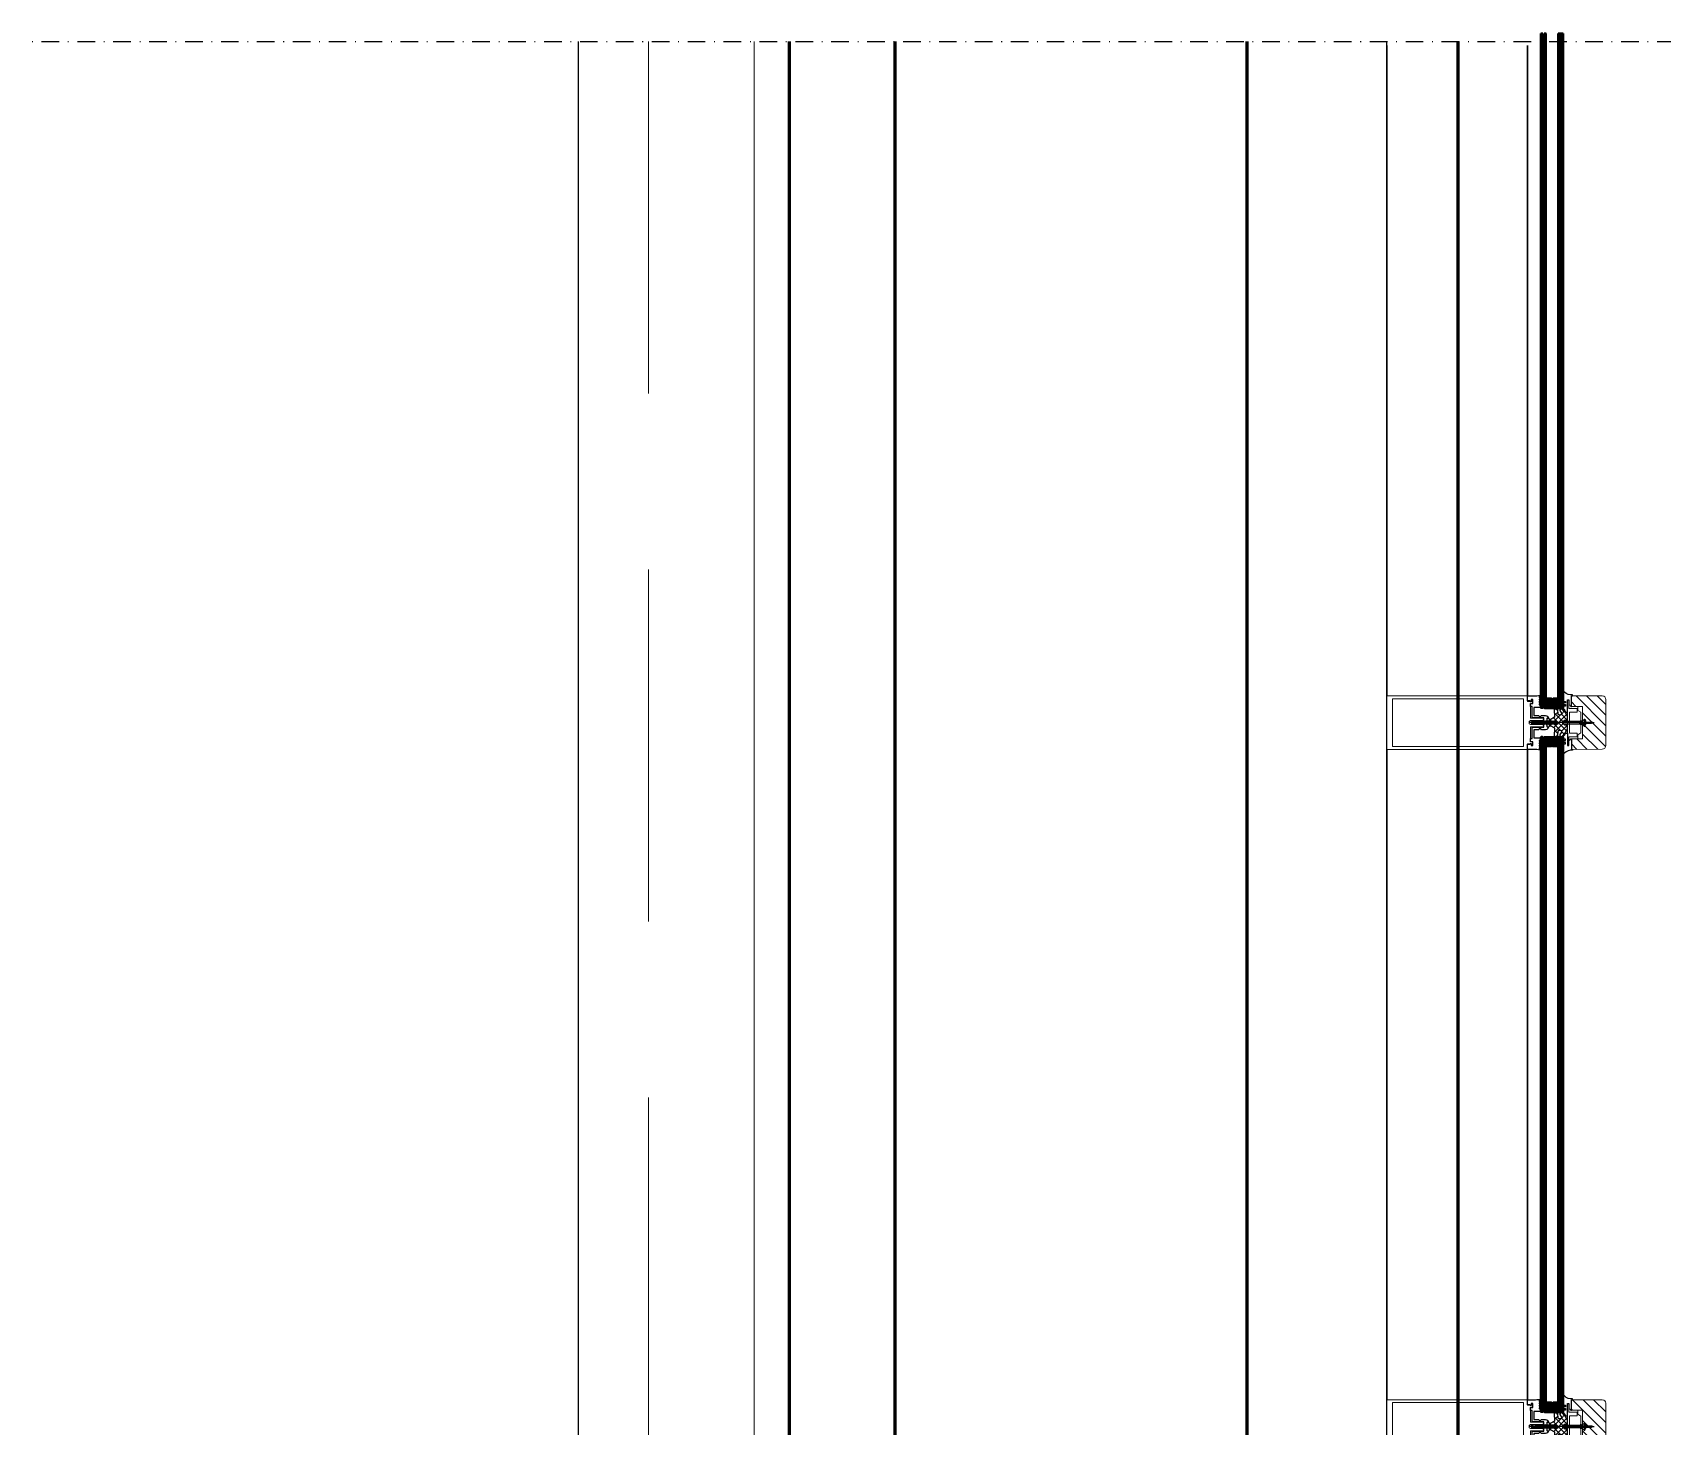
# Model space of a CAD drawing. Header units: centimetres. Extents: x -20963 to 233486, y -95276 to 159172.
# Drawn here: x 106815.7 to 107047.2, y 32933.2 to 33131.2 of the extents above; entities that cross this region are included whole.
import ezdxf

# ---------------------------------------------------------------- set-up
doc = ezdxf.new("R2010")
doc.units = ezdxf.units.CM
doc.header["$LTSCALE"] = 10
doc.header["$MEASUREMENT"] = 0
for name, pattern in [('006 plans$0$Dash2', [3, 1.5, -1.5]), ('006 plans$0$HIDDEN', [0.375, 0.25, -0.125]), ('DASHDOT2', [0.5, 0.25, -0.125, 0, -0.125])]:
    doc.linetypes.add(name, pattern=pattern)
for name, color, linetype in [('006 plans$0$$0$A-ELV-20', 11, 'Continuous'), ('006 plans$0$Fastener', 80, 'Continuous'), ('A-MA-DEMISE LINE', 10, 'DASHDOT2'), ('LP-DIMENSION_INT_100', 51, 'Continuous')]:
    doc.layers.add(name, color=color, linetype=linetype)
for name, color, linetype, lineweight in [('006 plans$0$A-DOOR', 5, 'Continuous', 13), ('006 plans$0$A-FLOR-OVHD', 1, '006 plans$0$Dash2', 13), ('006 plans$0$A-LIN-30', 2, 'Continuous', 30), ('006 plans$0$aluminium', 9, 'Continuous', 9), ('006 plans$0$EPDM Gasket', 77, 'Continuous', 25), ('006 plans$0$Glazing', 3, 'Continuous', 25), ('006 plans$0$Hatch', 89, 'Continuous', 13), ('006 plans$0$timber', 252, 'Continuous', 13), ('006 Slab Edge$0$A-SLB-EDG', 171, 'Continuous', 60), ('006 Slab Edge$0$UPSTAND', 4, 'Continuous', 60)]:
    doc.layers.add(name, color=color, linetype=linetype, lineweight=lineweight)

# ---------------------------------------------------------------- blocks, each defined once
blk = doc.blocks.new('006 plans$0$SPF2_MULLION')
at = {"layer": '006 plans$0$Hatch'}
h = blk.add_hatch(dxfattribs=at)
h.set_pattern_fill('JIS_WOOD', color=256, scale=15, style=0)
h.set_pattern_definition([(45, (-3416.731, -1551.975), (-7.5, 7.5), [])])
edge = h.paths.add_edge_path()
edge.add_line((-37.8, 11.1), (-37.8, 55.1))
edge.add_arc((-32.8, 55.1), 5, 90, 180, ccw=False)
edge.add_line((-32.8, 60.1), (32.8, 60.1))
edge.add_arc((32.3, 54.2), 5.88, 8.3766, 84.9448, ccw=False)
edge.add_line((38.1, 55.1), (38.2, 11.1))
edge.add_line((38.2, 11.1), (23.2, 11.1))
edge.add_line((23.2, 11.1), (23.2, 27))
edge.add_line((23.2, 27), (-22.9, 27))
edge.add_line((-22.9, 27), (-22.9, 11.1))
edge.add_line((-22.9, 11.1), (-37.8, 11.1))
h = blk.add_hatch(dxfattribs=at)
h.set_pattern_fill('ANSI37', color=87, scale=1.796366, angle=180, style=0)
h.set_pattern_definition([(225, (5964.251, 1707.88), (4.0329576, -4.0329576), []), (315, (5964.251, 1707.88), (4.0329576, 4.0329576), [])])
h.paths.add_polyline_path([(17.2, -5.2), (17.7, -5.3), (18.1, -5.4), (18.6, -5.3), (19, -5.2), (19.4, -4.9), (19.7, -4.5), (19.9, -4.1), (19.9, -3.6), (19.9, -1.5), (19.9, -1.1), (19.7, -0.6), (19.4, -0.3), (19, 0), (9.6, 5.5), (9.3, 5.6), (9, 5.7), (8.7, 5.7), (5.5, 5.7), (5.1, 5.7), (4.6, 5.5), (4.3, 5.2), (4, 4.8), (3.8, 4.4), (3.7, 3.9), (3.7, 2.2), (3.7, 2), (3.6, 1.8), (3.5, 1.6), (2.5, 0.6), (2.2, 0.4), (1.9, 0.2), (1.6, 0.1), (1.2, 0.1), (-0.9, 0.1), (-1.4, 0.1), (-1.8, 0.3), (-2.2, 0.6), (-3.2, 1.6), (-3.3, 1.8), (-3.4, 2), (-3.4, 2.2), (-3.4, 3.9), (-3.5, 4.3), (-3.6, 4.7), (-3.8, 5.1), (-4.1, 5.3), (-4.5, 5.6), (-4.8, 5.7), (-5.2, 5.7), (-8.4, 5.7), (-8.7, 5.7), (-9, 5.6), (-9.3, 5.5), (-18.7, 0), (-19.1, -0.3), (-19.4, -0.6), (-19.5, -1.1), (-19.6, -1.5), (-19.6, -3.6), (-19.5, -4.1), (-19.4, -4.5), (-19.1, -4.9), (-18.7, -5.2), (-18.3, -5.3), (-17.8, -5.4), (-17.3, -5.3), (-16.9, -5.2), (-13.3, -3.1), (-12.9, -2.9), (-12.5, -2.9), (-12.1, -2.9), (-11.7, -3), (-11.3, -3.2), (-11, -3.5), (-10.8, -3.8), (-10.7, -4.2), (-10.6, -4.6), (-10.6, -5.8), (-10.7, -6.3), (-10.8, -6.7), (-11.1, -7), (-11.4, -7.3), (-11.8, -7.5), (-12.3, -7.6), (-18, -8.1), (-18.4, -8.2), (-18.8, -8.4), (-19.1, -8.7), (-19.4, -9.1), (-19.5, -9.5), (-19.6, -9.9), (-19.6, -11.7), (-19.6, -12.1), (-19.4, -12.5), (-19.2, -12.9), (-18.9, -13.2), (-18.5, -13.4), (-18.1, -13.5), (-17.7, -13.5), (-8.7, -12.7), (-8.3, -12.7), (-7.9, -12.8), (-7.6, -13), (-7.2, -13.3), (-7, -13.6), (-4.4, -18.2), (-4.3, -18.4), (-4.2, -18.6), (-4.2, -19.5), (-4.3, -19.8), (-4.4, -20), (-4.5, -20.1), (-4.7, -20.3), (-4.9, -20.4), (-5.9, -20.7), (-6.1, -20.8), (-6.2, -20.9), (-6.4, -21.1), (-6.5, -21.3), (-6.5, -21.6), (-6.5, -22), (-6.4, -22.5), (-6.3, -22.9), (-6, -23.3), (-5.6, -23.6), (-5.2, -23.7), (-4.7, -23.8), (5, -23.8), (5.4, -23.8), (5.8, -23.6), (6.1, -23.4), (6.4, -23.1), (6.6, -22.8), (6.8, -22.4), (6.8, -22), (6.8, -21.6), (6.8, -21.3), (6.7, -21.1), (6.6, -20.9), (6.4, -20.8), (6.2, -20.7), (5.2, -20.4), (5, -20.3), (4.8, -20.1), (4.7, -20), (4.6, -19.8), (4.6, -19.5), (4.6, -18.6), (4.6, -18.4), (4.7, -18.2), (7.3, -13.6), (7.6, -13.3), (7.9, -13), (8.2, -12.8), (8.6, -12.7), (9, -12.7), (18, -13.5), (18.4, -13.5), (18.8, -13.4), (19.2, -13.2), (19.5, -12.9), (19.7, -12.5), (19.9, -12.1), (19.9, -11.7), (19.9, -9.9), (19.9, -9.5), (19.7, -9.1), (19.4, -8.7), (19.1, -8.4), (18.7, -8.2), (18.3, -8.1), (12.6, -7.6), (12.1, -7.5), (11.7, -7.3), (11.4, -7), (11.1, -6.7), (11, -6.3), (10.9, -5.8), (10.9, -4.6), (11, -4.2), (11.2, -3.7), (11.5, -3.4), (11.8, -3.1), (12.3, -2.9), (12.7, -2.8), (13.2, -2.9), (13.6, -3.1)])
at = {"layer": '006 plans$0$aluminium'}
for points in [[(23.2, 27), (23.2, 20.4), (17.5, 20.4), (14.9, 24.8), (-14.6, 24.8), (-17.2, 20.4), (-22.9, 20.4), (-22.9, 27), (23.2, 27)], [(15.2, 8.7), (-14.8, 8.7), (-14.8, 19.6), (-20.1, 19.6), (-20.1, 7.7), (-32, 7.7), (-32, 5.7), (32.3, 5.7), (32.3, 7.7), (20.4, 7.7), (20.4, 19.6), (15.2, 19.6), (15.2, 8.7)]]:
    blk.add_lwpolyline(points, dxfattribs=at)
blk.add_lwpolyline([(-30, -51.1), (-37.8, -51.1), (-37.8, -251.1), (38.2, -251.1), (38.2, -51.1), (30.3, -51.1), (30.3, -47.4), (29.8, -47.4), (29.8, -46.1), (32.3, -46.1), (32.3, -43.9), (28.4, -43.9, 0.292757), (27.5, -45.6), (27.5, -47), (6.3, -47), (6.3, -27.8), (2.9, -29.2), (2.9, -46.7), (1.9, -48.7), (-1.5, -48.7), (-2.6, -46.7), (-2.6, -29.2), (-6, -27.8), (-6, -47), (-27.2, -47), (-27.2, -45.6, 0.292757), (-28, -43.9), (-32, -43.9), (-32, -46.1), (-29.5, -46.1), (-29.5, -47.4), (-30, -47.4)], format="xyb", close=True, dxfattribs=at)
blk.add_lwpolyline([(-33.8, -243.1), (34.2, -243.1), (34.2, -57.1), (-33.8, -57.1)], close=True, dxfattribs=at)
at = {"layer": '006 plans$0$EPDM Gasket'}
for points in [[(-19.3, 0, -0.140493), (-14.8, 2.6), (-14.8, 5.7), (-32.4, 5.7), (-32.4, 7.7), (-25.1, 7.7, -0.399728), (-22.9, 10.2), (-22.9, 11.1), (-37.8, 11.1), (-37.8, 12.8), (-39.1, 12.8, -0.229751), (-43.2, 1.5), (-43.2, 0), (-30, 0), (-30, 2.9), (-27.9, 2.9), (-27.9, 0), (-25.4, 0), (-25.4, 2.9), (-23.3, 2.9), (-23.3, 0), (-19.3, 0)], [(19.6, 0, 0.140493), (15.1, 2.6), (15.1, 5.7), (32.7, 5.7), (32.7, 7.7), (25.4, 7.7, 0.399728), (23.2, 10.2), (23.2, 11.1), (38.2, 11.1), (38.2, 12.8), (39.4, 12.8, 0.229751), (43.5, 1.5), (43.5, 0), (30.3, 0), (30.3, 2.9), (28.2, 2.9), (28.2, 0), (25.7, 0), (25.7, 2.9), (23.6, 2.9), (23.6, 0), (19.6, 0)], [(6.8, -27.8), (-6.5, -27.8), (-6.5, -44.7), (-22.6, -44.7), (-22.6, -46.8), (-27, -46.8), (-27, -43.6), (-32.5, -43.6), (-32.5, -46.1), (-29.5, -46.1), (-29.5, -47.4), (-30.6, -47.4), (-30.6, -51.1), (-37.8, -51.1), (-37.8, -42, 0.063303), (-38.9, -33.6), (-38.9, -32.9), (-37.8, -32.9), (-37.1, -34.2, 0.827861), (-35.5, -34.1), (-35.5, -32.9), (-34.3, -32.9), (-33.3, -34.5, 0.567419), (-32, -34.3), (-32, -32.9), (-30.9, -32.9), (-30.1, -34.2, 0.827861), (-28.6, -34.1), (-28.6, -32.9), (-27.3, -32.9), (-26.4, -34.5, 0.567419), (-25, -34.3), (-25, -33), (-21.3, -33), (-21.3, -42.3), (-9.9, -42.3), (-9.9, -35.3, 0.663714), (-9.9, -31.3), (-9.9, -25.6, -0.178684), (-8.4, -22.3), (-6.5, -22.3, -0.102284), (-5.2, -23.8), (0.2, -23.8), (5.5, -23.8, -0.102284), (6.8, -22.3), (8.7, -22.3, -0.178684), (10.2, -25.6), (10.2, -31.3, 0.663714), (10.2, -35.3), (10.2, -42.3), (21.7, -42.3), (21.7, -33), (25.4, -33), (25.4, -34.3, 0.567419), (26.7, -34.5), (27.7, -32.9), (28.9, -32.9), (28.9, -34.1, 0.827861), (30.4, -34.2), (31.2, -32.9), (32.3, -32.9), (32.3, -34.3, 0.567419), (33.6, -34.5), (34.6, -32.9), (35.8, -32.9), (35.8, -34.1, 0.827861), (37.4, -34.2), (38.2, -32.9), (39.2, -32.9), (39.2, -33.6, 0.063303), (38.2, -42), (38.2, -51.1), (30.9, -51.1), (30.9, -47.4), (29.8, -47.4), (29.8, -46.1), (32.8, -46.1), (32.8, -43.6), (27.3, -43.6), (27.3, -46.8), (22.9, -46.8), (22.9, -44.7), (6.8, -44.7), (6.8, -27.8)]]:
    blk.add_lwpolyline(points, format="xyb", dxfattribs=at)
blk.add_lwpolyline([(17.2, -5.2), (17.7, -5.3), (18.1, -5.4), (18.6, -5.3), (19, -5.2), (19.4, -4.9), (19.7, -4.5), (19.9, -4.1), (19.9, -3.6), (19.9, -1.5), (19.9, -1.1), (19.7, -0.6), (19.4, -0.3), (19, 0), (9.6, 5.5), (9.3, 5.6), (9, 5.7), (8.7, 5.7), (5.5, 5.7), (5.1, 5.7), (4.6, 5.5), (4.3, 5.2), (4, 4.8), (3.8, 4.4), (3.7, 3.9), (3.7, 2.2), (3.7, 2), (3.6, 1.8), (3.5, 1.6), (2.5, 0.6), (2.2, 0.4), (1.9, 0.2), (1.6, 0.1), (1.2, 0.1), (-0.9, 0.1), (-1.4, 0.1), (-1.8, 0.3), (-2.2, 0.6), (-3.2, 1.6), (-3.3, 1.8), (-3.4, 2), (-3.4, 2.2), (-3.4, 3.9), (-3.5, 4.3), (-3.6, 4.7), (-3.8, 5.1), (-4.1, 5.3), (-4.5, 5.6), (-4.8, 5.7), (-5.2, 5.7), (-8.4, 5.7), (-8.7, 5.7), (-9, 5.6), (-9.3, 5.5), (-18.7, 0), (-19.1, -0.3), (-19.4, -0.6), (-19.5, -1.1), (-19.6, -1.5), (-19.6, -3.6), (-19.5, -4.1), (-19.4, -4.5), (-19.1, -4.9), (-18.7, -5.2), (-18.3, -5.3), (-17.8, -5.4), (-17.3, -5.3), (-16.9, -5.2), (-13.3, -3.1), (-12.9, -2.9), (-12.5, -2.9), (-12.1, -2.9), (-11.7, -3), (-11.3, -3.2), (-11, -3.5), (-10.8, -3.8), (-10.7, -4.2), (-10.6, -4.6), (-10.6, -5.8), (-10.7, -6.3), (-10.8, -6.7), (-11.1, -7), (-11.4, -7.3), (-11.8, -7.5), (-12.3, -7.6), (-18, -8.1), (-18.4, -8.2), (-18.8, -8.4), (-19.1, -8.7), (-19.4, -9.1), (-19.5, -9.5), (-19.6, -9.9), (-19.6, -11.7), (-19.6, -12.1), (-19.4, -12.5), (-19.2, -12.9), (-18.9, -13.2), (-18.5, -13.4), (-18.1, -13.5), (-17.7, -13.5), (-8.7, -12.7), (-8.3, -12.7), (-7.9, -12.8), (-7.6, -13), (-7.2, -13.3), (-7, -13.6), (-4.4, -18.2), (-4.3, -18.4), (-4.2, -18.6), (-4.2, -19.5), (-4.3, -19.8), (-4.4, -20), (-4.5, -20.1), (-4.7, -20.3), (-4.9, -20.4), (-5.9, -20.7), (-6.1, -20.8), (-6.2, -20.9), (-6.4, -21.1), (-6.5, -21.3), (-6.5, -21.6), (-6.5, -22), (-6.4, -22.5), (-6.3, -22.9), (-6, -23.3), (-5.6, -23.6), (-5.2, -23.7), (-4.7, -23.8), (5, -23.8), (5.4, -23.8), (5.8, -23.6), (6.1, -23.4), (6.4, -23.1), (6.6, -22.8), (6.8, -22.4), (6.8, -22), (6.8, -21.6), (6.8, -21.3), (6.7, -21.1), (6.6, -20.9), (6.4, -20.8), (6.2, -20.7), (5.2, -20.4), (5, -20.3), (4.8, -20.1), (4.7, -20), (4.6, -19.8), (4.6, -19.5), (4.6, -18.6), (4.6, -18.4), (4.7, -18.2), (7.3, -13.6), (7.6, -13.3), (7.9, -13), (8.2, -12.8), (8.6, -12.7), (9, -12.7), (18, -13.5), (18.4, -13.5), (18.8, -13.4), (19.2, -13.2), (19.5, -12.9), (19.7, -12.5), (19.9, -12.1), (19.9, -11.7), (19.9, -9.9), (19.9, -9.5), (19.7, -9.1), (19.4, -8.7), (19.1, -8.4), (18.7, -8.2), (18.3, -8.1), (12.6, -7.6), (12.1, -7.5), (11.7, -7.3), (11.4, -7), (11.1, -6.7), (11, -6.3), (10.9, -5.8), (10.9, -4.6), (11, -4.2), (11.2, -3.7), (11.5, -3.4), (11.8, -3.1), (12.3, -2.9), (12.7, -2.8), (13.2, -2.9), (13.6, -3.1)], close=True, dxfattribs=at)
at = {"layer": '006 plans$0$Fastener'}
for p, q in [((-3, 24.7), (-3, 24.7)), ((-2.9, 24.8), (3.2, 24.8)), ((-2.8, 24.6), (-2.9, 24.6)), ((-2.1, 23.9), (-2.8, 24.6)), ((-2.6, 24.6), (3, 24.6)), ((-1.9, 24.5), (-1.9, 24.1)), ((-1.4, 24.6), (-1.8, 24.6)), ((-1.8, 24), (2.1, 24)), ((2.1, 23.9), (-1.8, 23.9)), ((2, 23.7), (-1.7, 23.7)), ((-1.4, 24.8), (-1.4, 24.6)), ((-1.3, 24.8), (-1.4, 24.8)), ((1.7, 24.6), (-1.4, 24.6)), ((1.6, 24.8), (-1.3, 24.8)), ((-0.9, 39.7), (1.2, 40.1)), ((-0.9, 38.9), (1.2, 39.3)), ((-0.9, 38.2), (1.2, 38.5)), ((-0.9, 37.4), (1.2, 37.8)), ((-0.9, 36.6), (1.2, 37)), ((-0.9, 35.8), (1.2, 36.2)), ((-0.9, 35.1), (1.2, 35.5)), ((-0.9, 34.3), (1.2, 34.7)), ((-0.9, 33.5), (1.2, 33.9)), ((-0.9, 32.8), (1.2, 33.1)), ((-0.9, 32), (1.2, 32.4)), ((-0.9, 31.2), (1.2, 31.6)), ((-0.9, 30.5), (1.2, 30.8)), ((-0.9, 29.7), (1.2, 30.1)), ((-0.9, 28.9), (1.2, 29.3)), ((-0.9, 28.1), (1.2, 28.5)), ((-0.9, 27.4), (1.2, 27.8)), ((-0.9, 26.6), (1.2, 27)), ((-0.9, 25.8), (1.2, 26.2)), ((-0.7, 40.5), (1, 40.8)), ((-0.6, 39.5), (0.2, 42)), ((-0.6, 38.8), (-0.6, 39.5)), ((-0.6, 38), (-0.6, 38.8)), ((-0.6, 37.2), (-0.6, 38)), ((-0.6, 36.5), (-0.6, 37.2)), ((-0.6, 35.7), (-0.6, 36.5)), ((-0.6, 34.9), (-0.6, 35.7)), ((-0.6, 34.1), (-0.6, 34.9)), ((-0.6, 33.4), (-0.6, 34.1)), ((-0.6, 32.6), (-0.6, 33.4)), ((-0.6, 31.8), (-0.6, 32.6)), ((-0.6, 31.1), (-0.6, 31.8)), ((-0.6, 30.3), (-0.6, 31.1)), ((-0.6, 29.5), (-0.6, 30.3)), ((-0.6, 28.8), (-0.6, 29.5)), ((-0.6, 28), (-0.6, 28.8)), ((-0.6, 27.2), (-0.6, 28)), ((-0.6, 26.4), (-0.6, 27.2)), ((-0.6, 25.7), (-0.6, 26.4)), ((-0.6, 25.1), (-0.6, 25.7)), ((0, 25.4), (1.2, 25.4)), ((1, 39.9), (0.2, 42)), ((1, 39.1), (1, 39.9)), ((1, 38.4), (1, 39.1)), ((1, 37.6), (1, 38.4)), ((1, 36.8), (1, 37.6)), ((1, 36.1), (1, 36.8)), ((1, 35.3), (1, 36.1)), ((1, 34.5), (1, 35.3)), ((1, 33.8), (1, 34.5)), ((1, 33), (1, 33.8)), ((1, 32.2), (1, 33)), ((1, 31.4), (1, 32.2)), ((1, 30.7), (1, 31.4)), ((1, 29.9), (1, 30.7)), ((1, 29.1), (1, 29.9)), ((1, 28.4), (1, 29.1)), ((1, 27.6), (1, 28.4)), ((1, 26.8), (1, 27.6)), ((1, 26.1), (1, 26.8)), ((1, 25.3), (1, 26.1)), ((1, 25.1), (1, 25.3)), ((1.7, 24.8), (1.6, 24.8)), ((1.7, 24.6), (1.7, 24.8)), ((2.1, 24.6), (1.7, 24.6)), ((2.2, 24.1), (2.2, 24.5)), ((3.1, 24.6), (2.4, 23.9)), ((3.2, 24.6), (3.1, 24.6)), ((3.4, 24.7), (3.4, 24.7))]:
    blk.add_line(p, q, dxfattribs=at)
at = {"layer": '006 plans$0$Fastener', "color": 2}
blk.add_line((0.2, 22.4), (0.2, 43.4), dxfattribs=at)
at = {"layer": '006 plans$0$Fastener'}
for points in [[(2.2, 24.9), (2.2, -0.9), (-1.9, -0.9), (-1.9, 24.9, -0.199799), (-2.5, 26.9), (-4.8, 29.7), (-4.8, 30.1, -0.053028), (-2.7, 31)], [(-1.9, 24.9), (2.2, 24.9, 0.199799), (2.8, 26.9), (5.2, 29.7), (5.2, 30.1, 0.053028), (3, 31)]]:
    blk.add_lwpolyline(points, format="xyb", dxfattribs=at)
for points in [[(-4.8, 29.9), (5.2, 29.9)], [(-2.7, 31), (3, 31)], [(-2.5, 26.9), (2.8, 26.9)], [(2.1, -8.9), (2.1, -10.2), (2.1, -10.2), (2.1, -10.2), (2, -10.3), (1.9, -10.3), (1.6, -10.4), (1, -10.5), (-0.9, -10.8), (-1.4, -10.9), (-1.7, -10.9), (-2.3, -11.2), (-2.5, -11.2), (-2.5, -11.3), (-2.3, -11.4), (-1.8, -11.6)], [(-1.8, -13.3), (-2.3, -13.1), (-2.5, -13.1), (-2.5, -13), (-1.7, -12.7), (-1.5, -12.6), (-1.1, -12.6), (-0.2, -12.4), (0.9, -12.2), (1.4, -12.2), (1.8, -12.1), (2, -12), (2.1, -12), (2.1, -11.9), (2.1, -11.9), (2.1, -10.7)], [(2.1, -12.5), (2.1, -13.7), (2.1, -13.7), (2.1, -13.8), (2, -13.8), (1.8, -13.8), (1.5, -13.9), (1, -14), (-0.9, -14.3), (-1.4, -14.4), (-1.7, -14.4), (-2.4, -14.8), (-2.5, -14.8), (-2.3, -14.9), (-1.8, -15.1)], [(-1.8, -16.9), (-2.3, -16.7), (-2.5, -16.6), (-2.4, -16.5), (-1.6, -16.2), (-1.4, -16.1), (-0.8, -16), (1, -15.8), (1.4, -15.7), (1.8, -15.6), (1.9, -15.6), (2.1, -15.5), (2.1, -15.5), (2.1, -15.5), (2.1, -15.4), (2.1, -14.2)], [(2.1, -16), (2.1, -17.2), (2.1, -17.2), (2.1, -17.3), (2, -17.3), (1.9, -17.3), (1.8, -17.4), (1.4, -17.4), (0.9, -17.5), (-0.8, -17.8), (-1.3, -17.9), (-1.6, -18), (-1.8, -18), (-2.4, -18.3), (-2.5, -18.3), (-2.4, -18.4), (-1.8, -18.6)], [(-1.8, -20.4), (-2.4, -20.2), (-2.5, -20.1), (-2.4, -20), (-1.7, -19.8), (-1.6, -19.7), (-1.3, -19.6), (-0.9, -19.5), (0.8, -19.3), (1.3, -19.2), (1.8, -19.1), (2, -19.1), (2.1, -19), (2.1, -19), (2.1, -19)], [(2.1, -20.7), (2.1, -20.7), (2.1, -20.8), (2, -20.8), (1.8, -20.9), (1.4, -21), (0.9, -21.1), (-0.9, -21.3), (-1.4, -21.4), (-1.7, -21.5), (-1.8, -21.5), (-2.4, -21.8), (-2.5, -21.8), (-2.4, -21.9), (-1.8, -22.1)], [(2.1, -21.3), (2.1, -22.5), (2.1, -22.5), (2.1, -22.5), (2, -22.6), (1.8, -22.6), (1.4, -22.7), (0.9, -22.8), (-0.9, -23.1), (-1.4, -23.2), (-1.7, -23.2), (-1.8, -23.3), (-2.4, -23.5), (-2.5, -23.6), (-2.4, -23.7), (-1.8, -23.9)], [(-1.8, -25.7), (-2.4, -25.4), (-2.5, -25.4), (-2.4, -25.3), (-1.8, -25), (-1.6, -25), (-1.3, -24.9), (-0.9, -24.8), (0.8, -24.6), (1.3, -24.5), (1.8, -24.4), (2, -24.4), (2.1, -24.3), (2.1, -24.3), (2.1, -24.2), (2.1, -23)], [(-1.8, -11), (-1.8, -9.8), (-1.8, -9.7), (-1.8, -9.7), (-1.7, -9.7), (-1.4, -9.6), (-1, -9.5), (1.1, -9.2), (1.6, -9.1), (1.9, -9), (2, -9), (2.6, -8.7), (2.8, -8.7), (2.7, -8.6), (2.1, -8.4)], [(-1.8, -12.7), (-1.8, -11.5), (-1.8, -11.5), (-1.8, -11.4), (-1.7, -11.4), (-1.4, -11.3), (-0.8, -11.2), (0.8, -11), (1.4, -10.9), (1.8, -10.8), (2, -10.8), (2.8, -10.4), (2.8, -10.4), (2.6, -10.3), (2.1, -10.1)], [(-1.8, -14.5), (-1.8, -13.3), (-1.8, -13.2), (-1.8, -13.2), (-1.7, -13.2), (-1.5, -13.1), (-1, -13), (0.9, -12.7), (1.5, -12.6), (1.8, -12.6), (2, -12.5), (2.6, -12.3), (2.8, -12.2), (2.8, -12.1), (2.6, -12), (2.1, -11.9)], [(-1.8, -16.3), (-1.8, -15), (-1.8, -15), (-1.8, -15), (-1.6, -14.9), (-1.4, -14.8), (-0.8, -14.8), (0.9, -14.5), (1.4, -14.4), (1.7, -14.3), (1.9, -14.3), (2, -14.3), (2.6, -14), (2.8, -13.9), (2.8, -13.9), (2.1, -13.6)], [(2.1, -15.4), (2.8, -15.6), (2.8, -15.7), (2.6, -15.8), (2, -16), (1.9, -16.1), (1.6, -16.1), (1.1, -16.2), (-0.9, -16.5), (-1.4, -16.6), (-1.6, -16.7), (-1.8, -16.7), (-1.8, -16.8), (-1.8, -16.8), (-1.8, -18)], [(-1.8, -19.8), (-1.8, -18.6), (-1.8, -18.5), (-1.8, -18.5), (-1.7, -18.5), (-1.4, -18.4), (-1.1, -18.3), (0, -18.1), (1.1, -18), (1.6, -17.9), (1.8, -17.8), (2, -17.8), (2, -17.8), (2, -17.8), (2.7, -17.5), (2.8, -17.5), (2.7, -17.4), (2.1, -17.1)], [(2.1, -18.9), (2.7, -19.1), (2.8, -19.2), (2.7, -19.3), (2.1, -19.5), (2, -19.6), (1.8, -19.6), (1.5, -19.7), (0.9, -19.8), (-0.9, -20), (-1.5, -20.1), (-1.7, -20.2), (-1.8, -20.3), (-1.8, -20.3), (-1.8, -20.3), (-1.8, -21.6)], [(2.1, -20.7), (2.7, -20.9), (2.8, -21), (2.7, -21), (2.1, -21.3), (2, -21.3), (1.8, -21.4), (1.4, -21.4), (0.8, -21.6), (0, -21.7), (-1, -21.8), (-1.5, -21.9), (-1.7, -22), (-1.8, -22), (-1.8, -22.1), (-1.8, -22.1), (-1.8, -23.3)], [(2.1, -22.4), (2.7, -22.6), (2.8, -22.7), (2.7, -22.8), (2.1, -23), (2, -23.1), (1.7, -23.1), (1.4, -23.2), (0.9, -23.3), (-0.2, -23.5), (-1.1, -23.6), (-1.5, -23.7), (-1.7, -23.7), (-1.8, -23.8), (-1.8, -23.8), (-1.8, -23.8), (-1.8, -25.1)], [(2.1, -19), (2.1, -17.7)], [(2.1, -20.7), (2.1, -19.5)], [(-1.8, -27.4), (-2.4, -27.2), (-2.5, -27.1), (-2.4, -27), (-1.7, -26.8), (-1.6, -26.7), (-1.1, -26.6), (-0.6, -26.5), (1, -26.3), (1.6, -26.2), (1.9, -26.1), (2, -26.1), (2.1, -26.1), (2.1, -26), (2.1, -26), (2.1, -24.8)], [(2.1, -26.5), (2.1, -27.8), (2.1, -27.8), (2.1, -27.8), (2, -27.9), (1.9, -27.9), (1.5, -28), (1.1, -28.1), (-0.5, -28.3), (-1.3, -28.4), (-1.6, -28.5), (-1.7, -28.6), (-2.3, -28.8), (-2.5, -28.9), (-2.4, -28.9), (-1.8, -29.2)], [(2.1, -28.3), (2.1, -29.5), (2.1, -29.5), (2.1, -29.6), (2, -29.6), (1.8, -29.7), (1.6, -29.7), (1, -29.8), (-0.3, -30), (-1.1, -30.2), (-1.5, -30.2), (-1.7, -30.3), (-2.3, -30.5), (-2.5, -30.6), (-2.4, -30.7), (-1.8, -30.9)], [(2.1, -30.1), (2.1, -31.3), (2.1, -31.3), (2.1, -31.4), (2, -31.4), (1.8, -31.4), (1.4, -31.5), (0.8, -31.6), (-0.2, -31.8), (-1.1, -31.9), (-1.5, -32), (-1.7, -32.1), (-2.3, -32.3), (-2.5, -32.4), (-2.5, -32.4), (-1.8, -32.7)], [(-1.8, -34.5), (-2.3, -34.3), (-2.5, -34.2), (-2.5, -34.1), (-2.3, -34.1), (-1.7, -33.8), (-1.5, -33.7), (-1, -33.6), (0.9, -33.4), (1.5, -33.3), (1.8, -33.2), (2, -33.1), (2.1, -33.1), (2.1, -33.1), (2.1, -33), (2.1, -31.8)], [(2.1, -33.6), (2.1, -34.8), (2.1, -34.8), (2.1, -34.9), (2, -34.9), (1.9, -34.9), (1.6, -35), (1, -35.1), (-0.9, -35.4), (-1.4, -35.5), (-1.6, -35.5), (-1.8, -35.6), (-2.4, -35.9), (-2.5, -35.9), (-2.5, -35.9), (-2.5, -35.9), (-2.4, -36), (-1.8, -36.2)], [(-2.1, -39.7), (2.4, -39.7)], [(-2.1, -39.7), (-2.1, -44.9), (0.2, -46.2), (2.4, -44.9), (2.4, -39.7)], [(2.1, -36.6), (2.5, -36.7), (2.6, -36.8), (2.6, -36.8), (2.6, -36.8), (2.4, -36.9), (2, -37.1), (1.8, -37.1), (1.5, -37.2), (0.9, -37.3), (-0.8, -37.5), (-1.4, -37.6), (-1.6, -37.6), (-1.8, -37.7), (-1.8, -37.7), (-1.8, -37.8), (-1.9, -37.8), (-2, -37.7), (-2, -37.7), (-2, -37.6), (-1.6, -37.4), (-1.2, -37.3), (-0.6, -37.2), (0.8, -37), (1.4, -36.9), (1.8, -36.8), (2, -36.8), (2.1, -36.7), (2.1, -36.7), (2.1, -36.6), (2.1, -35.3)], [(-1.9, -39.7), (-1.9, -37.8)], [(-1.9, -38.3), (2.2, -38.3)], [(-1.9, -45), (-0.5, -44.5)], [(-1.8, -26.8), (-1.8, -25.6), (-1.8, -25.6), (-1.8, -25.5), (-1.7, -25.5), (-1.5, -25.4), (-1, -25.3), (0, -25.2), (0.8, -25.1), (1.4, -25), (1.8, -24.9), (2, -24.8), (2.1, -24.8), (2.7, -24.5), (2.8, -24.5), (2.7, -24.4), (2.1, -24.2)], [(-1.8, -28.6), (-1.8, -27.4), (-1.8, -27.3), (-1.8, -27.3), (-1.7, -27.3), (-1.4, -27.2), (-0.8, -27.1), (1, -26.8), (1.4, -26.7), (1.8, -26.7), (2, -26.6), (2.1, -26.6), (2.7, -26.3), (2.8, -26.2), (2.7, -26.2), (2.1, -25.9)], [(-1.8, -30.3), (-1.8, -29.1), (-1.8, -29.1), (-1.8, -29), (-1.7, -29), (-1.6, -29), (-1.3, -28.9), (-0.5, -28.8), (0.8, -28.6), (1.5, -28.5), (1.8, -28.4), (2, -28.3), (2.1, -28.3), (2.7, -28.1), (2.8, -28), (2.7, -27.9), (2.1, -27.7)], [(-1.8, -32.1), (-1.8, -30.9), (-1.8, -30.9), (-1.8, -30.8), (-1.7, -30.8), (-1.5, -30.7), (-1.1, -30.6), (-0.3, -30.5), (1.1, -30.3), (1.5, -30.2), (1.8, -30.2), (1.9, -30.1), (2.7, -29.8), (2.8, -29.7), (2.6, -29.7), (2.1, -29.5)], [(2.1, -31.2), (2.6, -31.4), (2.8, -31.5), (2.8, -31.6), (2, -31.9), (1.8, -31.9), (1.4, -32), (0.9, -32.1), (-0.9, -32.4), (-1.3, -32.4), (-1.6, -32.5), (-1.7, -32.6), (-1.8, -32.6), (-1.8, -32.6), (-1.8, -33.9)], [(2.1, -33), (2.6, -33.2), (2.8, -33.2), (2.8, -33.3), (2, -33.6), (1.8, -33.7), (1.4, -33.8), (0.9, -33.9), (-0.2, -34), (-1.1, -34.2), (-1.5, -34.2), (-1.7, -34.3), (-1.8, -34.3), (-1.8, -34.4), (-1.8, -34.4), (-1.8, -35.6)], [(-1.8, -36.1), (-1.6, -36), (-1.4, -36), (-0.9, -35.9), (1.1, -35.6), (1.6, -35.5), (1.9, -35.4), (2, -35.4), (2.6, -35.1), (2.8, -35.1), (2.8, -35), (2.6, -34.9), (2.1, -34.7)], [(-1.8, -35), (2.8, -35)], [(-1.8, -36.1), (-1.8, -36.1), (-1.8, -36.2), (-1.8, -37.5)], [(0.7, -39.7), (0.4, -40.7), (0.1, -41.9), (-0.2, -43.2), (-0.5, -44.5)], [(-0.5, -44.5), (0, -45.6), (0.2, -46.2), (1.9, -39.7)], [(2.2, -39.7), (2.2, -37)]]:
    blk.add_lwpolyline(points, dxfattribs=at)
at = {"layer": '006 plans$0$Fastener', "color": 2}
blk.add_lwpolyline([(0.2, 34.3), (0.2, -49.5)], dxfattribs=at)
at = {"layer": '006 plans$0$Fastener'}
for centre, radius, start, end in [((-2.9, 24.7), 0.11, 90, 180), ((-2.9, 24.7), 0.11, 180, 270), ((-1.7, 24.3), 0.55, 225, 270), ((-1.8, 24.5), 0.11, 90, 180), ((-1.8, 24.1), 0.11, 180, 270), ((-0.9, 25.1), 0.275, 270, 0), ((1.2, 25.1), 0.275, 180, 270), ((2, 24.3), 0.55, 270, 315), ((2.1, 24.5), 0.11, 0, 90), ((2.1, 24.1), 0.11, 270, 0), ((3.2, 24.7), 0.11, 0, 90), ((3.2, 24.7), 0.11, 270, 0)]:
    blk.add_arc(centre, radius, start, end, dxfattribs=at)
at = {"layer": '006 plans$0$timber'}
blk.add_lwpolyline([(-37.8, 11.1), (-37.8, 55.1, -0.414214), (-32.8, 60.1), (32.8, 60.1, -0.347103), (38.1, 55.1), (38.2, 11.1), (23.2, 11.1), (23.2, 27), (-22.9, 27), (-22.9, 11.1)], format="xyb", close=True, dxfattribs=at)
blk = doc.blocks.new('gfgf')
at = {"layer": '006 plans$0$$0$A-ELV-20'}
blk.add_lwpolyline([(404997.4, 258617.1), (404997.4, 255650.2), (406146.3, 255650.2), (406146.3, 258617.1)], dxfattribs=at)
at = {"layer": '006 plans$0$A-DOOR'}
blk.add_line((405247.4, 258617.1), (405247.4, 246500), dxfattribs=at)
at = {"layer": '006 plans$0$A-FLOR-OVHD', "linetype": '006 plans$0$HIDDEN', "ltscale": 200}
for points in [[(405097.4, 258617.1), (405097.4, 255650.2)], [(405297.4, 258617.1), (405297.4, 255650.2)], [(405447.4, 258617.1), (405447.4, 255650.2)]]:
    blk.add_lwpolyline(points, dxfattribs=at)
at = {"layer": '006 plans$0$A-LIN-30', "color": 30}
for p, q in [((406146.3, 258611.7), (406146.3, 257688)), ((406346.3, 258611.7), (406346.3, 257688)), ((406146.3, 257611.7), (406146.3, 256688)), ((406346.3, 257611.7), (406346.3, 256688))]:
    blk.add_line(p, q, dxfattribs=at)
at = {"layer": '006 plans$0$Glazing', "linetype": 'Continuous'}
for p, q in [((406364.5, 257670.8), (406364.5, 258628.9)), ((406368.5, 257670.8), (406368.5, 258628.9)), ((406369.3, 257670.8), (406369.3, 258628.9)), ((406373.3, 257670.8), (406373.3, 258628.9)), ((406389.3, 257670.8), (406389.3, 258628.9)), ((406397.3, 258628.9), (406397.3, 257670.8)), ((406370.3, 257669.8), (406369.3, 257670.8)), ((406370.3, 257669.8), (406396.3, 257669.8)), ((406373.3, 257670.8), (406372.3, 257669.8)), ((406390.3, 257669.8), (406389.3, 257670.8)), ((406396.3, 257669.8), (406397.3, 257670.8)), ((406364.5, 256670.8), (406364.5, 257628.9)), ((406368.5, 256670.8), (406368.5, 257628.9)), ((406370.3, 257629.9), (406369.3, 257628.9)), ((406369.3, 256670.8), (406369.3, 257628.9)), ((406370.3, 257629.9), (406396.3, 257629.9)), ((406373.3, 257628.9), (406372.3, 257629.9)), ((406373.3, 256670.8), (406373.3, 257628.9)), ((406390.3, 257629.9), (406389.3, 257628.9)), ((406389.3, 256670.8), (406389.3, 257628.9)), ((406396.3, 257629.9), (406397.3, 257628.9)), ((406397.3, 257628.9), (406397.3, 256670.8)), ((406370.3, 256669.8), (406369.3, 256670.8)), ((406370.3, 256669.8), (406396.3, 256669.8)), ((406373.3, 256670.8), (406372.3, 256669.8)), ((406390.3, 256669.8), (406389.3, 256670.8)), ((406396.3, 256669.8), (406397.3, 256670.8))]:
    blk.add_line(p, q, dxfattribs=at)
at = {"layer": '006 plans$0$Glazing'}
for p, q in [((406365.5, 257669.8), (406364.5, 257670.8)), ((406367.5, 257669.8), (406365.5, 257669.8)), ((406367.5, 257669.8), (406368.5, 257670.8)), ((406368.5, 257670.8), (406369.3, 257670.8)), ((406365.5, 257629.9), (406364.5, 257628.9)), ((406367.5, 257629.9), (406365.5, 257629.9)), ((406367.5, 257629.9), (406368.5, 257628.9)), ((406368.5, 257628.9), (406369.3, 257628.9)), ((406365.5, 256669.8), (406364.5, 256670.8)), ((406367.5, 256669.8), (406365.5, 256669.8)), ((406367.5, 256669.8), (406368.5, 256670.8)), ((406368.5, 256670.8), (406369.3, 256670.8))]:
    blk.add_line(p, q, dxfattribs=at)
at = {"layer": '006 plans$0$Glazing', "linetype": 'Continuous'}
for points in [[(406373.3, 257679.3), (406375.3, 257677.3), (406387.3, 257677.3), (406389.3, 257679.3), (406389.3, 257684.3), (406382.5, 257684.3), (406381.3, 257683.1), (406380.1, 257684.3), (406373.3, 257684.3)], [(406373.3, 256679.3), (406375.3, 256677.3), (406387.3, 256677.3), (406389.3, 256679.3), (406389.3, 256684.3), (406382.5, 256684.3), (406381.3, 256683.1), (406380.1, 256684.3), (406373.3, 256684.3)]]:
    blk.add_lwpolyline(points, dxfattribs=at)
for points in [[(406375.3, 257679.3), (406375.3, 257678.3), (406387.3, 257678.3), (406387.3, 257679.3), (406388.3, 257679.3), (406388.3, 257682.8), (406374.3, 257682.8), (406374.3, 257679.3)], [(406387.3, 257622.4), (406389.3, 257620.4), (406389.3, 257615.4), (406382.5, 257615.4), (406381.3, 257616.6), (406380.1, 257615.4), (406373.3, 257615.4), (406373.3, 257620.4), (406375.3, 257622.4)], [(406375.3, 257620.4), (406375.3, 257621.4), (406387.3, 257621.4), (406387.3, 257620.4), (406388.3, 257620.4), (406388.3, 257616.9), (406374.3, 257616.9), (406374.3, 257620.4)], [(406375.3, 256679.3), (406375.3, 256678.3), (406387.3, 256678.3), (406387.3, 256679.3), (406388.3, 256679.3), (406388.3, 256682.8), (406374.3, 256682.8), (406374.3, 256679.3)]]:
    blk.add_lwpolyline(points, close=True, dxfattribs=at)
at = {"layer": '006 plans$0$Hatch', "linetype": 'Continuous'}
for p, q in [((406365.5, 257669.8), (406365.5, 258629.9)), ((406366.5, 257669.8), (406366.5, 258629.9)), ((406367.5, 257669.8), (406367.5, 258629.9)), ((406370.3, 258629.9), (406370.3, 257669.8)), ((406371.3, 258629.9), (406371.3, 257669.8)), ((406372.3, 258629.9), (406372.3, 257669.8)), ((406390.3, 258629.9), (406390.3, 257669.8)), ((406391.3, 258629.9), (406391.3, 257669.8)), ((406392.3, 258629.9), (406392.3, 257669.8)), ((406393.3, 258629.9), (406393.3, 257669.8)), ((406394.3, 258629.9), (406394.3, 257669.8)), ((406395.3, 258629.9), (406395.3, 257669.8)), ((406396.3, 258629.9), (406396.3, 257669.8)), ((406373.8, 257678.8), (406373.3, 257678.8)), ((406374.4, 257678.2), (406373.3, 257678.2)), ((406375, 257677.6), (406373.3, 257677.6)), ((406389.3, 257677), (406373.3, 257677)), ((406389.3, 257676.4), (406373.3, 257676.4)), ((406389.3, 257675.8), (406373.3, 257675.8)), ((406389.3, 257675.2), (406373.3, 257675.2)), ((406389.3, 257674.6), (406373.3, 257674.6)), ((406389.3, 257674), (406373.3, 257674)), ((406389.3, 257673.4), (406373.3, 257673.4)), ((406389.3, 257672.8), (406373.3, 257672.8)), ((406389.3, 257672.2), (406373.3, 257672.2)), ((406389.3, 257677.6), (406387.6, 257677.6)), ((406389.3, 257678.2), (406388.2, 257678.2)), ((406389.3, 257678.8), (406388.8, 257678.8)), ((406389.7, 257670.4), (406372.9, 257670.4)), ((406389.3, 257671.6), (406373.3, 257671.6)), ((406389.3, 257671), (406373.3, 257671)), ((406365.5, 256669.8), (406365.5, 257629.9)), ((406366.5, 256669.8), (406366.5, 257629.9)), ((406367.5, 256669.8), (406367.5, 257629.9)), ((406370.3, 257629.9), (406370.3, 256669.8)), ((406371.3, 257629.9), (406371.3, 256669.8)), ((406372.3, 257629.9), (406372.3, 256669.8)), ((406389.7, 257629.3), (406372.9, 257629.3)), ((406389.3, 257628.7), (406373.3, 257628.7)), ((406389.3, 257628.1), (406373.3, 257628.1)), ((406389.3, 257627.5), (406373.3, 257627.5)), ((406389.3, 257626.9), (406373.3, 257626.9)), ((406389.3, 257626.3), (406373.3, 257626.3)), ((406390.3, 257629.9), (406390.3, 256669.8)), ((406391.3, 257629.9), (406391.3, 256669.8)), ((406392.3, 257629.9), (406392.3, 256669.8)), ((406393.3, 257629.9), (406393.3, 256669.8)), ((406394.3, 257629.9), (406394.3, 256669.8)), ((406395.3, 257629.9), (406395.3, 256669.8)), ((406396.3, 257629.9), (406396.3, 256669.8)), ((406389.3, 257625.7), (406373.3, 257625.7)), ((406389.3, 257625.1), (406373.3, 257625.1)), ((406389.3, 257624.5), (406373.3, 257624.5)), ((406389.3, 257623.9), (406373.3, 257623.9)), ((406389.3, 257623.3), (406373.3, 257623.3)), ((406389.3, 257622.7), (406373.3, 257622.7)), ((406375, 257622.1), (406373.3, 257622.1)), ((406374.4, 257621.5), (406373.3, 257621.5)), ((406373.8, 257620.9), (406373.3, 257620.9)), ((406389.3, 257622.1), (406387.6, 257622.1)), ((406389.3, 257621.5), (406388.2, 257621.5)), ((406389.3, 257620.9), (406388.8, 257620.9)), ((406373.8, 256678.8), (406373.3, 256678.8)), ((406374.4, 256678.2), (406373.3, 256678.2)), ((406375, 256677.6), (406373.3, 256677.6)), ((406389.3, 256677), (406373.3, 256677)), ((406389.3, 256677.6), (406387.6, 256677.6)), ((406389.3, 256678.2), (406388.2, 256678.2)), ((406389.3, 256678.8), (406388.8, 256678.8)), ((406389.7, 256670.4), (406372.9, 256670.4)), ((406389.3, 256676.4), (406373.3, 256676.4)), ((406389.3, 256675.8), (406373.3, 256675.8)), ((406389.3, 256675.2), (406373.3, 256675.2)), ((406389.3, 256674.6), (406373.3, 256674.6)), ((406389.3, 256674), (406373.3, 256674)), ((406389.3, 256673.4), (406373.3, 256673.4)), ((406389.3, 256672.8), (406373.3, 256672.8)), ((406389.3, 256672.2), (406373.3, 256672.2)), ((406389.3, 256671.6), (406373.3, 256671.6)), ((406389.3, 256671), (406373.3, 256671))]:
    blk.add_line(p, q, dxfattribs=at)
for centre in [(406374.8, 257682), (406374.8, 257680.5), (406376.5, 257682), (406376.5, 257680.5), (406376.5, 257679.1), (406378.1, 257682), (406378.1, 257680.5), (406378.1, 257679.1), (406379.7, 257682), (406379.7, 257680.5), (406379.7, 257679.1), (406381.3, 257682), (406381.3, 257680.5), (406381.3, 257679.1), (406383, 257682), (406383, 257680.5), (406383, 257679.1), (406384.6, 257682), (406384.6, 257680.5), (406384.6, 257679.1), (406386.2, 257682), (406386.2, 257680.5), (406386.2, 257679.1), (406387.8, 257682), (406387.8, 257680.5), (406374.8, 257619.2), (406374.9, 257617.7), (406376.5, 257620.6), (406376.5, 257619.2), (406376.5, 257617.7), (406378.1, 257620.6), (406378.1, 257619.2), (406378.1, 257617.7), (406379.7, 257620.6), (406379.7, 257619.2), (406379.7, 257617.7), (406381.4, 257620.6), (406381.4, 257619.2), (406381.4, 257617.7), (406383, 257620.6), (406383, 257619.2), (406383, 257617.7), (406384.6, 257620.6), (406384.6, 257619.2), (406384.6, 257617.7), (406386.2, 257620.6), (406386.2, 257619.2), (406386.2, 257617.7), (406387.8, 257619.2), (406387.8, 257617.7), (406374.8, 256682), (406374.8, 256680.5), (406376.5, 256682), (406376.5, 256680.5), (406376.5, 256679.1), (406378.1, 256682), (406378.1, 256680.5), (406378.1, 256679.1), (406379.7, 256682), (406379.7, 256680.5), (406379.7, 256679.1), (406381.3, 256682), (406381.3, 256680.5), (406381.3, 256679.1), (406383, 256682), (406383, 256680.5), (406383, 256679.1), (406384.6, 256682), (406384.6, 256680.5), (406384.6, 256679.1), (406386.2, 256682), (406386.2, 256680.5), (406386.2, 256679.1), (406387.8, 256682), (406387.8, 256680.5)]:
    blk.add_circle(centre, 0.5, dxfattribs=at)
for centre, start, end in [((406374.8, 257679.1), 23.5783, 156.4217), ((406387.8, 257679.1), 174.3373, 185.6627), ((406387.8, 257679.1), 23.5783, 156.4217), ((406374.8, 257620.6), 203.5783, 336.4217), ((406387.8, 257620.6), 174.3373, 185.6627), ((406387.8, 257620.6), 203.5783, 336.4217), ((406374.8, 256679.1), 23.5783, 156.4217), ((406387.8, 256679.1), 174.3373, 185.6627), ((406387.8, 256679.1), 23.5783, 156.4217)]:
    blk.add_arc(centre, 0.5, start, end, dxfattribs=at)
at = {"layer": '006 Slab Edge$0$A-SLB-EDG'}
for p, q in [((405297.4, 258617.1), (405297.4, 245201.1)), ((405447.4, 258617.1), (405447.4, 245051))]:
    blk.add_line(p, q, dxfattribs=at)
at = {"layer": '006 Slab Edge$0$UPSTAND', "ltscale": 50}
for p, q in [((405947.4, 258617.1), (405947.4, 255000)), ((406247.4, 258617.1), (406247.4, 246050))]:
    blk.add_line(p, q, dxfattribs=at)
at = {"rotation": 270}
for p in [(406397.4, 257649.9), (406397.4, 256649.9)]:
    blk.add_blockref('006 plans$0$SPF2_MULLION', p, dxfattribs=at)
blk = doc.blocks.new('PLAN')
at = {"layer": 'A-MA-DEMISE LINE', "color": 4, "elevation": 0}
blk.add_lwpolyline([(100313.3, 33129.95), (103312.12, 33129.95), (103312.12, 31353.36), (100313.3, 31353.36)], close=True, dxfattribs=at)
at = {"layer": 'A-MA-DEMISE LINE', "color": 4, "xscale": 0.1, "yscale": 0.1, "zscale": 0.1}
blk.add_blockref('gfgf', (62317.38, 7268.24, 0), dxfattribs=at)

msp = doc.modelspace()

# ---------------------------------------------------------------- block references
at = {"layer": 'LP-DIMENSION_INT_100', "color": 2}
msp.add_blockref('PLAN', (4076.07, 0), dxfattribs=at)

doc.saveas('drawing.dxf')
